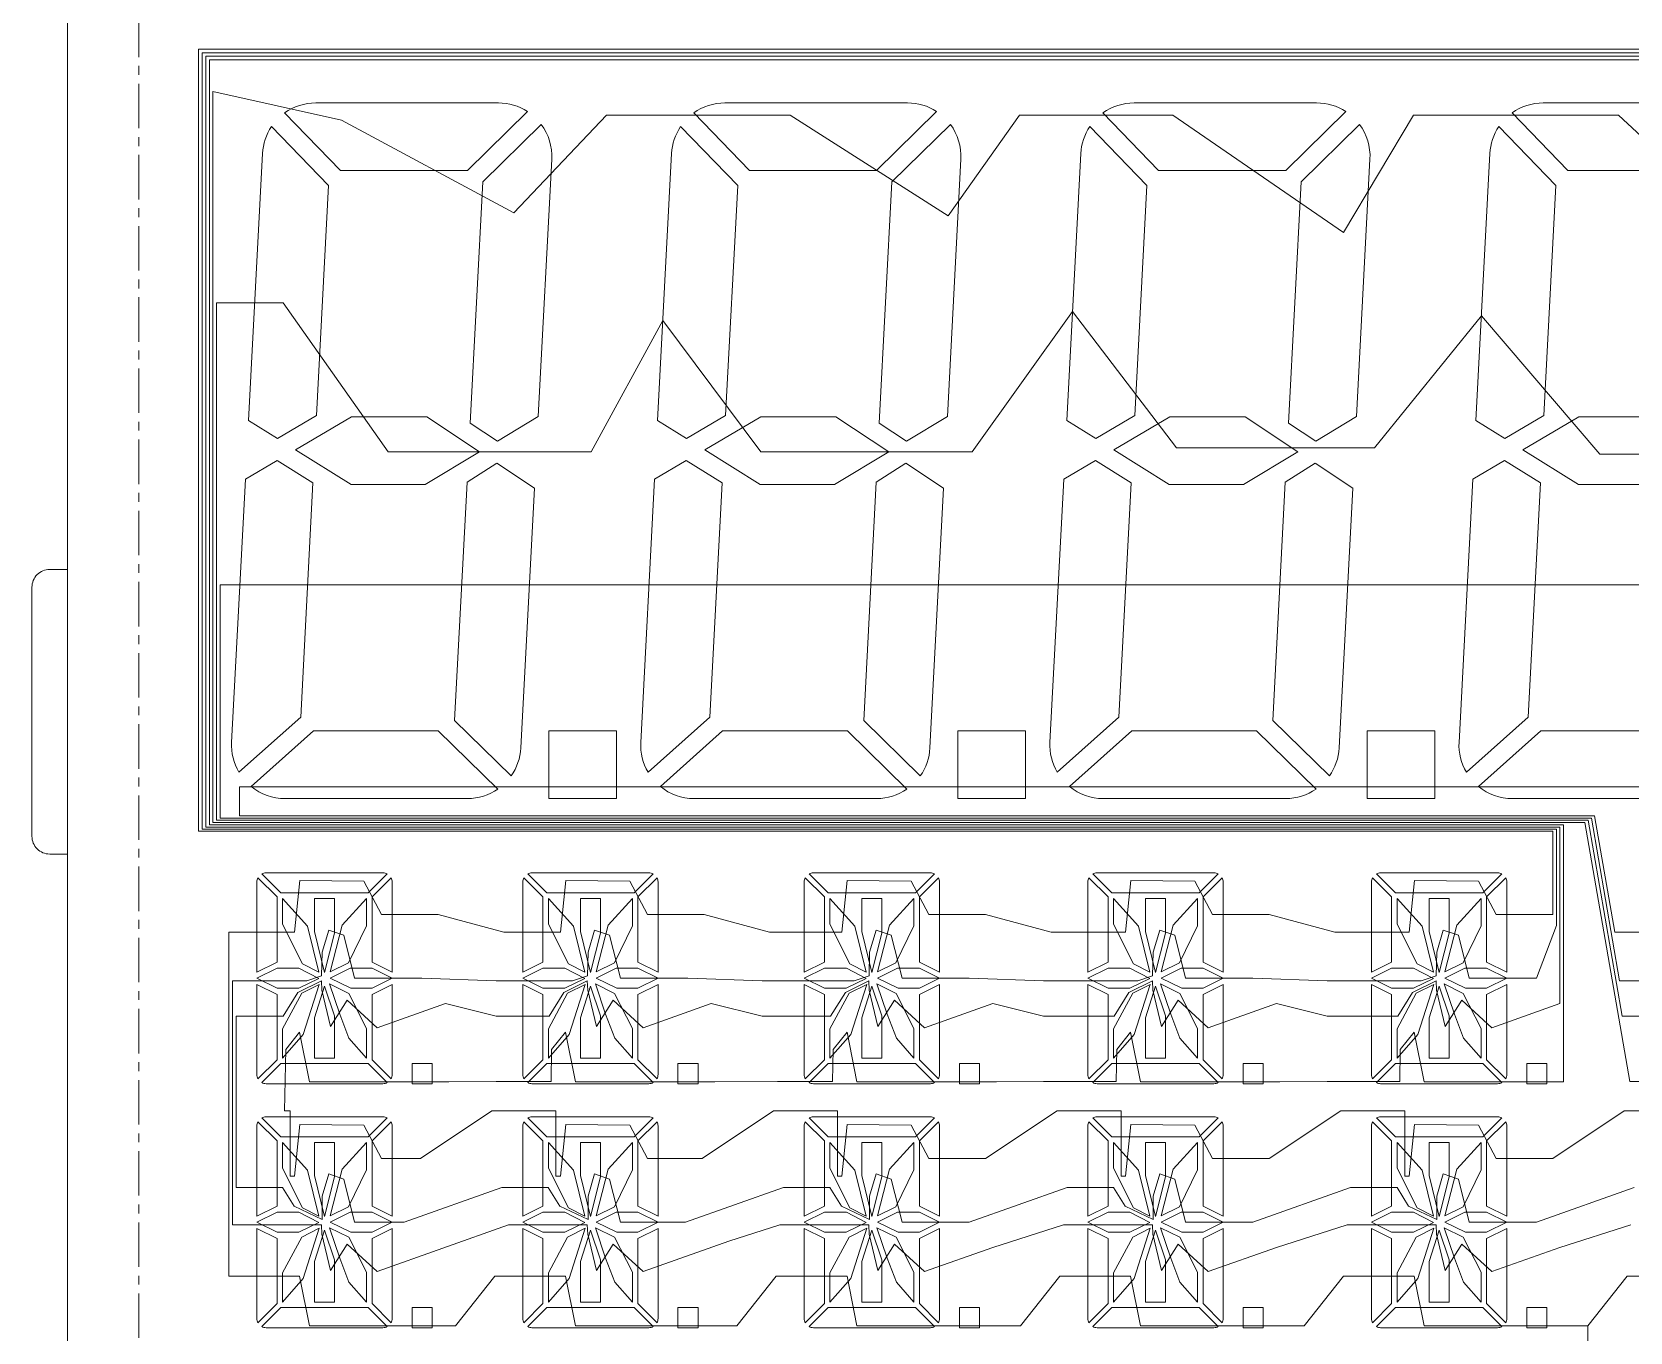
# Model space of a CAD drawing. Extents: x 105 to 1195, y -174 to 82.
# Drawn here: x 854.55 to 899.45, y -98.2 to -61.66 of the extents above; entities that cross this region are included whole.
import ezdxf

# ---------------------------------------------------------------- set-up
doc = ezdxf.new("R2010")
doc.units = 0
doc.header["$MEASUREMENT"] = 0
doc.linetypes.add('AUSGEZOGEN', pattern=[0])
doc.linetypes.add('CENTER', pattern=[2, 1.25, -0.25, 0.25, -0.25])
doc.layers.get('0').update_dxf_attribs({"linetype": 'AUSGEZOGEN'})
doc.layers.add('COM', color=1, linetype='Continuous')

# ---------------------------------------------------------------- blocks, each defined once
blk = doc.blocks.new('0')
at = {"lineweight": 5}
blk.add_line((0, 65.2), (0, 0), dxfattribs=at)
at = {"linetype": 'CENTER', "lineweight": 5}
blk.add_lwpolyline([(84, 63.2), (84, 8), (2, 8), (2, 63.2)], close=True, dxfattribs=at)
at = {"lineweight": 5}
for points in [[(6.099, 52.429), (7.663, 50.811), (11.236, 50.811), (12.921, 52.469, 0.145208), (12.103, 52.711), (6.975, 52.711, 0.157295)], [(17.592, 52.429), (19.156, 50.811), (22.729, 50.811), (24.414, 52.469, 0.145208), (23.596, 52.711), (18.468, 52.711, 0.157295)], [(29.085, 52.429), (30.649, 50.811), (34.222, 50.811), (35.907, 52.469, 0.145208), (35.089, 52.711), (29.961, 52.711, 0.157295)], [(40.578, 52.429), (42.142, 50.811), (45.715, 50.811), (47.4, 52.469, 0.145208), (46.582, 52.711), (41.454, 52.711, 0.157295)], [(13.308, 52.105), (11.665, 50.49), (11.31, 43.715), (12.076, 43.207), (13.222, 43.898), (13.601, 51.133, 0.174458)], [(24.801, 52.105), (23.158, 50.49), (22.803, 43.715), (23.569, 43.207), (24.715, 43.898), (25.094, 51.133, 0.174458)], [(36.294, 52.105), (34.651, 50.49), (34.296, 43.715), (35.062, 43.207), (36.208, 43.898), (36.587, 51.133, 0.174458)], [(5.477, 51.29), (5.084, 43.786), (5.898, 43.278), (6.994, 43.922), (7.333, 50.391), (5.73, 52.047, 0.135566)], [(16.97, 51.29), (16.577, 43.786), (17.391, 43.278), (18.487, 43.922), (18.826, 50.391), (17.223, 52.047, 0.135566)], [(28.463, 51.29), (28.07, 43.786), (28.884, 43.278), (29.98, 43.922), (30.319, 50.391), (28.716, 52.047, 0.135566)], [(39.956, 51.29), (39.563, 43.786), (40.377, 43.278), (41.473, 43.922), (41.812, 50.391), (40.209, 52.047, 0.135566)], [(4.998, 42.134), (5.889, 42.658), (6.895, 42.03), (6.55, 35.451), (4.816, 33.9, -0.147229), (4.61, 34.74)], [(16.491, 42.134), (17.382, 42.658), (18.388, 42.03), (18.043, 35.451), (16.309, 33.9, -0.147229), (16.103, 34.74)], [(27.984, 42.134), (28.875, 42.658), (29.881, 42.03), (29.536, 35.451), (27.802, 33.9, -0.147229), (27.596, 34.74)], [(39.477, 42.134), (40.368, 42.658), (41.374, 42.03), (41.029, 35.451), (39.295, 33.9, -0.147229), (39.089, 34.74)], [(11.223, 42.049), (10.872, 35.354), (12.462, 33.797, 0.141357), (12.734, 34.583), (13.117, 41.883), (12.057, 42.585)], [(22.716, 42.049), (22.365, 35.354), (23.955, 33.797, 0.141357), (24.227, 34.583), (24.61, 41.883), (23.55, 42.585)], [(34.209, 42.049), (33.858, 35.354), (35.448, 33.797, 0.141357), (35.72, 34.583), (36.103, 41.883), (35.043, 42.585)], [(5.161, 33.498), (6.909, 35.061), (10.414, 35.061), (12.085, 33.425, -0.151515), (11.236, 33.161), (6.108, 33.161, -0.172473)], [(16.654, 33.498), (18.402, 35.061), (21.907, 35.061), (23.578, 33.425, -0.151515), (22.729, 33.161), (17.601, 33.161, -0.172473)], [(28.147, 33.498), (29.895, 35.061), (33.4, 35.061), (35.071, 33.425, -0.151515), (34.222, 33.161), (29.094, 33.161, -0.172473)], [(39.64, 33.498), (41.388, 35.061), (44.893, 35.061), (46.564, 33.425, -0.151515), (45.715, 33.161), (40.587, 33.161, -0.172473)], [(5.993, 30.509), (5.457, 31.045, -0.120758), (5.576, 31.074), (8.861, 31.074, -0.120758), (8.98, 31.045), (8.444, 30.509)], [(13.463, 30.509), (12.926, 31.045, -0.120758), (13.045, 31.074), (16.331, 31.074, -0.120758), (16.45, 31.045), (15.913, 30.509)], [(21.37, 30.509), (20.834, 31.045, -0.120758), (20.953, 31.074), (24.238, 31.074, -0.120758), (24.357, 31.045), (23.821, 30.509)], [(29.337, 30.509), (28.801, 31.045, -0.120758), (28.92, 31.074), (32.205, 31.074, -0.120758), (32.324, 31.045), (31.788, 30.509)], [(37.304, 30.509), (36.768, 31.045, -0.120758), (36.887, 31.074), (40.172, 31.074, -0.120758), (40.291, 31.045), (39.755, 30.509)], [(5.319, 30.817, -0.120758), (5.348, 30.936), (5.884, 30.4), (5.884, 28.566), (5.319, 28.283)], [(9.089, 30.936), (8.553, 30.4), (8.553, 28.566), (9.119, 28.283), (9.119, 30.817, 0.120758)], [(12.788, 30.817, -0.120758), (12.817, 30.936), (13.354, 30.4), (13.354, 28.566), (12.788, 28.283)], [(16.559, 30.936), (16.022, 30.4), (16.022, 28.566), (16.588, 28.283), (16.588, 30.817, 0.120758)], [(20.695, 30.817, -0.120758), (20.725, 30.936), (21.261, 30.4), (21.261, 28.566), (20.695, 28.283)], [(24.466, 30.936), (23.93, 30.4), (23.93, 28.566), (24.495, 28.283), (24.495, 30.817, 0.120758)], [(28.662, 30.817, -0.120758), (28.692, 30.936), (29.228, 30.4), (29.228, 28.566), (28.662, 28.283)], [(32.433, 30.936), (31.897, 30.4), (31.897, 28.566), (32.462, 28.283), (32.462, 30.817, 0.120758)], [(36.63, 30.817, -0.120758), (36.659, 30.936), (37.195, 30.4), (37.195, 28.566), (36.63, 28.283)], [(40.4, 30.936), (39.864, 30.4), (39.864, 28.566), (40.43, 28.283), (40.43, 30.817, 0.120758)], [(5.348, 25.285), (5.884, 25.822), (5.884, 27.655), (5.319, 27.938), (5.319, 25.404, 0.120758)], [(9.119, 25.404, -0.120758), (9.089, 25.285), (8.553, 25.822), (8.553, 27.655), (9.119, 27.938)], [(12.817, 25.285), (13.354, 25.822), (13.354, 27.655), (12.788, 27.938), (12.788, 25.404, 0.120758)], [(16.588, 25.404, -0.120758), (16.559, 25.285), (16.022, 25.822), (16.022, 27.655), (16.588, 27.938)], [(20.725, 25.285), (21.261, 25.822), (21.261, 27.655), (20.695, 27.938), (20.695, 25.404, 0.120758)], [(24.495, 25.404, -0.120758), (24.466, 25.285), (23.93, 25.822), (23.93, 27.655), (24.495, 27.938)], [(28.692, 25.285), (29.228, 25.822), (29.228, 27.655), (28.662, 27.938), (28.662, 25.404, 0.120758)], [(32.462, 25.404, -0.120758), (32.433, 25.285), (31.897, 25.822), (31.897, 27.655), (32.462, 27.938)], [(36.659, 25.285), (37.195, 25.822), (37.195, 27.655), (36.63, 27.938), (36.63, 25.404, 0.120758)], [(40.43, 25.404, -0.120758), (40.4, 25.285), (39.864, 25.822), (39.864, 27.655), (40.43, 27.938)], [(8.444, 25.712), (5.993, 25.712), (5.457, 25.176, 0.120758), (5.576, 25.147), (8.861, 25.147, 0.120758), (8.98, 25.176)], [(15.913, 25.712), (13.463, 25.712), (12.926, 25.176, 0.120758), (13.045, 25.147), (16.331, 25.147, 0.120758), (16.45, 25.176)], [(23.821, 25.712), (21.37, 25.712), (20.834, 25.176, 0.120758), (20.953, 25.147), (24.238, 25.147, 0.120758), (24.357, 25.176)], [(31.788, 25.712), (29.337, 25.712), (28.801, 25.176, 0.120758), (28.92, 25.147), (32.205, 25.147, 0.120758), (32.324, 25.176)], [(39.755, 25.712), (37.304, 25.712), (36.768, 25.176, 0.120758), (36.887, 25.147), (40.172, 25.147, 0.120758), (40.291, 25.176)], [(5.319, 23.96, -0.120758), (5.348, 24.079), (5.884, 23.543), (5.884, 21.709), (5.319, 21.426)], [(5.993, 23.652), (5.457, 24.188, -0.120758), (5.576, 24.217), (8.861, 24.217, -0.120758), (8.98, 24.188), (8.444, 23.652)], [(9.089, 24.079), (8.553, 23.543), (8.553, 21.709), (9.119, 21.426), (9.119, 23.96, 0.120758)], [(12.788, 23.96, -0.120758), (12.817, 24.079), (13.354, 23.543), (13.354, 21.709), (12.788, 21.426)], [(13.463, 23.652), (12.926, 24.188, -0.120758), (13.045, 24.217), (16.331, 24.217, -0.120758), (16.45, 24.188), (15.913, 23.652)], [(16.559, 24.079), (16.022, 23.543), (16.022, 21.709), (16.588, 21.426), (16.588, 23.96, 0.120758)], [(20.695, 23.96, -0.120758), (20.725, 24.079), (21.261, 23.543), (21.261, 21.709), (20.695, 21.426)], [(21.37, 23.652), (20.834, 24.188, -0.120758), (20.953, 24.217), (24.238, 24.217, -0.120758), (24.357, 24.188), (23.821, 23.652)], [(24.466, 24.079), (23.93, 23.543), (23.93, 21.709), (24.495, 21.426), (24.495, 23.96, 0.120758)], [(28.662, 23.96, -0.120758), (28.692, 24.079), (29.228, 23.543), (29.228, 21.709), (28.662, 21.426)], [(29.337, 23.652), (28.801, 24.188, -0.120758), (28.92, 24.217), (32.205, 24.217, -0.120758), (32.324, 24.188), (31.788, 23.652)], [(32.433, 24.079), (31.897, 23.543), (31.897, 21.709), (32.462, 21.426), (32.462, 23.96, 0.120758)], [(36.63, 23.96, -0.120758), (36.659, 24.079), (37.195, 23.543), (37.195, 21.709), (36.63, 21.426)], [(37.304, 23.652), (36.768, 24.188, -0.120758), (36.887, 24.217), (40.172, 24.217, -0.120758), (40.291, 24.188), (39.755, 23.652)], [(40.4, 24.079), (39.864, 23.543), (39.864, 21.709), (40.43, 21.426), (40.43, 23.96, 0.120758)], [(5.348, 18.428), (5.884, 18.965), (5.884, 20.798), (5.319, 21.081), (5.319, 18.547, 0.120758)], [(9.119, 18.547, -0.120758), (9.089, 18.428), (8.553, 18.965), (8.553, 20.798), (9.119, 21.081)], [(12.817, 18.428), (13.354, 18.965), (13.354, 20.798), (12.788, 21.081), (12.788, 18.547, 0.120758)], [(16.588, 18.547, -0.120758), (16.559, 18.428), (16.022, 18.965), (16.022, 20.798), (16.588, 21.081)], [(20.725, 18.428), (21.261, 18.965), (21.261, 20.798), (20.695, 21.081), (20.695, 18.547, 0.120758)], [(24.495, 18.547, -0.120758), (24.466, 18.428), (23.93, 18.965), (23.93, 20.798), (24.495, 21.081)], [(28.692, 18.428), (29.228, 18.965), (29.228, 20.798), (28.662, 21.081), (28.662, 18.547, 0.120758)], [(32.462, 18.547, -0.120758), (32.433, 18.428), (31.897, 18.965), (31.897, 20.798), (32.462, 21.081)], [(36.659, 18.428), (37.195, 18.965), (37.195, 20.798), (36.63, 21.081), (36.63, 18.547, 0.120758)], [(40.43, 18.547, -0.120758), (40.4, 18.428), (39.864, 18.965), (39.864, 20.798), (40.43, 21.081)], [(8.444, 18.856), (5.993, 18.856), (5.457, 18.319, 0.120758), (5.576, 18.29), (8.861, 18.29, 0.120758), (8.98, 18.319)], [(15.913, 18.856), (13.463, 18.856), (12.926, 18.319, 0.120758), (13.045, 18.29), (16.331, 18.29, 0.120758), (16.45, 18.319)], [(23.821, 18.856), (21.37, 18.856), (20.834, 18.319, 0.120758), (20.953, 18.29), (24.238, 18.29, 0.120758), (24.357, 18.319)], [(31.788, 18.856), (29.337, 18.856), (28.801, 18.319, 0.120758), (28.92, 18.29), (32.205, 18.29, 0.120758), (32.324, 18.319)], [(39.755, 18.856), (37.304, 18.856), (36.768, 18.319, 0.120758), (36.887, 18.29), (40.172, 18.29, 0.120758), (40.291, 18.319)]]:
    blk.add_lwpolyline(points, format="xyb", close=True, dxfattribs=at)
for points in [[(11.574, 42.904), (10.091, 43.886), (7.979, 43.886), (6.405, 42.961), (7.964, 41.986), (10.05, 41.986)], [(23.067, 42.904), (21.584, 43.886), (19.472, 43.886), (17.898, 42.961), (19.457, 41.986), (21.543, 41.986)], [(34.56, 42.904), (33.077, 43.886), (30.965, 43.886), (29.391, 42.961), (30.95, 41.986), (33.036, 41.986)], [(46.053, 42.904), (44.57, 43.886), (42.458, 43.886), (40.884, 42.961), (42.443, 41.986), (44.529, 41.986)], [(13.519, 35.061), (15.419, 35.061), (15.419, 33.161), (13.519, 33.161)], [(25.012, 35.061), (26.912, 35.061), (26.912, 33.161), (25.012, 33.161)], [(36.505, 35.061), (38.405, 35.061), (38.405, 33.161), (36.505, 33.161)], [(6.038, 29.63), (6.038, 30.354), (6.74, 29.576), (7.059, 28.278), (6.599, 28.516)], [(6.936, 30.354), (6.936, 29.424), (7.219, 28.276), (7.501, 29.381), (7.501, 30.354)], [(7.717, 29.601), (8.399, 30.354), (8.399, 29.579), (7.892, 28.54), (7.381, 28.287)], [(13.508, 29.63), (13.508, 30.354), (14.209, 29.576), (14.528, 28.278), (14.069, 28.516)], [(14.405, 30.354), (14.405, 29.424), (14.688, 28.276), (14.971, 29.381), (14.971, 30.354)], [(15.186, 29.601), (15.868, 30.354), (15.868, 29.579), (15.361, 28.54), (14.85, 28.287)], [(21.415, 29.63), (21.415, 30.354), (22.117, 29.576), (22.436, 28.278), (21.976, 28.516)], [(22.313, 30.354), (22.313, 29.424), (22.595, 28.276), (22.878, 29.381), (22.878, 30.354)], [(23.094, 29.601), (23.776, 30.354), (23.776, 29.579), (23.269, 28.54), (22.757, 28.287)], [(29.382, 29.63), (29.382, 30.354), (30.084, 29.576), (30.403, 28.278), (29.943, 28.516)], [(30.28, 30.354), (30.28, 29.424), (30.562, 28.276), (30.845, 29.381), (30.845, 30.354)], [(31.061, 29.601), (31.743, 30.354), (31.743, 29.579), (31.236, 28.54), (30.724, 28.287)], [(37.349, 29.63), (37.349, 30.354), (38.051, 29.576), (38.37, 28.278), (37.91, 28.516)], [(38.247, 30.354), (38.247, 29.424), (38.53, 28.276), (38.812, 29.381), (38.812, 30.354)], [(39.028, 29.601), (39.71, 30.354), (39.71, 29.579), (39.203, 28.54), (38.692, 28.287)], [(5.319, 28.111), (5.884, 27.828), (6.5, 27.828), (7.059, 28.105), (6.501, 28.393), (5.884, 28.393)], [(7.379, 28.114), (7.959, 27.828), (8.553, 27.828), (9.119, 28.111), (8.553, 28.393), (7.942, 28.393)], [(12.788, 28.111), (13.354, 27.828), (13.97, 27.828), (14.528, 28.105), (13.97, 28.393), (13.354, 28.393)], [(14.849, 28.114), (15.428, 27.828), (16.022, 27.828), (16.588, 28.111), (16.022, 28.393), (15.412, 28.393)], [(20.695, 28.111), (21.261, 27.828), (21.877, 27.828), (22.436, 28.105), (21.878, 28.393), (21.261, 28.393)], [(22.756, 28.114), (23.336, 27.828), (23.93, 27.828), (24.495, 28.111), (23.93, 28.393), (23.319, 28.393)], [(28.662, 28.111), (29.228, 27.828), (29.844, 27.828), (30.403, 28.105), (29.845, 28.393), (29.228, 28.393)], [(30.723, 28.114), (31.303, 27.828), (31.897, 27.828), (32.462, 28.111), (31.897, 28.393), (31.286, 28.393)], [(36.63, 28.111), (37.195, 27.828), (37.811, 27.828), (38.37, 28.105), (37.812, 28.393), (37.195, 28.393)], [(38.69, 28.114), (39.27, 27.828), (39.864, 27.828), (40.43, 28.111), (39.864, 28.393), (39.253, 28.393)], [(6.623, 26.528), (6.038, 25.867), (6.038, 26.686), (6.578, 27.694), (7.073, 27.939)], [(7.219, 27.889), (6.936, 27.002), (6.936, 25.867), (7.501, 25.867), (7.501, 27.052)], [(7.36, 27.952), (7.898, 27.686), (8.399, 26.702), (8.399, 25.867), (7.906, 26.423), (7.647, 27.104)], [(14.092, 26.528), (13.508, 25.867), (13.508, 26.686), (14.047, 27.694), (14.542, 27.939)], [(14.688, 27.889), (14.405, 27.002), (14.405, 25.867), (14.971, 25.867), (14.971, 27.052)], [(14.829, 27.952), (15.367, 27.686), (15.868, 26.702), (15.868, 25.867), (15.375, 26.423), (15.116, 27.104)], [(22, 26.528), (21.415, 25.867), (21.415, 26.686), (21.955, 27.694), (22.45, 27.939)], [(22.595, 27.889), (22.313, 27.002), (22.313, 25.867), (22.878, 25.867), (22.878, 27.052)], [(22.737, 27.952), (23.275, 27.686), (23.776, 26.702), (23.776, 25.867), (23.283, 26.423), (23.024, 27.104)], [(29.967, 26.528), (29.382, 25.867), (29.382, 26.686), (29.922, 27.694), (30.417, 27.939)], [(30.562, 27.889), (30.28, 27.002), (30.28, 25.867), (30.845, 25.867), (30.845, 27.052)], [(30.704, 27.952), (31.242, 27.686), (31.743, 26.702), (31.743, 25.867), (31.25, 26.423), (30.991, 27.104)], [(37.934, 26.528), (37.349, 25.867), (37.349, 26.686), (37.889, 27.694), (38.384, 27.939)], [(38.53, 27.889), (38.247, 27.002), (38.247, 25.867), (38.812, 25.867), (38.812, 27.052)], [(38.671, 27.952), (39.209, 27.686), (39.71, 26.702), (39.71, 25.867), (39.217, 26.423), (38.958, 27.104)], [(9.678, 25.147), (9.678, 25.712), (10.244, 25.712), (10.244, 25.147)], [(17.148, 25.147), (17.148, 25.712), (17.713, 25.712), (17.713, 25.147)], [(25.055, 25.147), (25.055, 25.712), (25.621, 25.712), (25.621, 25.147)], [(33.022, 25.147), (33.022, 25.712), (33.588, 25.712), (33.588, 25.147)], [(40.989, 25.147), (40.989, 25.712), (41.555, 25.712), (41.555, 25.147)], [(6.038, 22.773), (6.038, 23.497), (6.74, 22.719), (7.059, 21.421), (6.599, 21.659)], [(6.936, 23.497), (6.936, 22.568), (7.219, 21.419), (7.501, 22.525), (7.501, 23.497)], [(7.717, 22.744), (8.399, 23.497), (8.399, 22.723), (7.892, 21.684), (7.381, 21.43)], [(13.508, 22.773), (13.508, 23.497), (14.209, 22.719), (14.528, 21.421), (14.069, 21.659)], [(14.405, 23.497), (14.405, 22.568), (14.688, 21.419), (14.971, 22.525), (14.971, 23.497)], [(15.186, 22.744), (15.868, 23.497), (15.868, 22.723), (15.361, 21.684), (14.85, 21.43)], [(21.415, 22.773), (21.415, 23.497), (22.117, 22.719), (22.436, 21.421), (21.976, 21.659)], [(22.313, 23.497), (22.313, 22.568), (22.595, 21.419), (22.878, 22.525), (22.878, 23.497)], [(23.094, 22.744), (23.776, 23.497), (23.776, 22.723), (23.269, 21.684), (22.757, 21.43)], [(29.382, 22.773), (29.382, 23.497), (30.084, 22.719), (30.403, 21.421), (29.943, 21.659)], [(30.28, 23.497), (30.28, 22.568), (30.562, 21.419), (30.845, 22.525), (30.845, 23.497)], [(31.061, 22.744), (31.743, 23.497), (31.743, 22.723), (31.236, 21.684), (30.724, 21.43)], [(37.349, 22.773), (37.349, 23.497), (38.051, 22.719), (38.37, 21.421), (37.91, 21.659)], [(38.247, 23.497), (38.247, 22.568), (38.53, 21.419), (38.812, 22.525), (38.812, 23.497)], [(39.028, 22.744), (39.71, 23.497), (39.71, 22.723), (39.203, 21.684), (38.692, 21.43)], [(5.319, 21.254), (5.884, 20.971), (6.5, 20.971), (7.059, 21.248), (6.501, 21.537), (5.884, 21.537)], [(7.379, 21.257), (7.959, 20.971), (8.553, 20.971), (9.119, 21.254), (8.553, 21.537), (7.942, 21.537)], [(12.788, 21.254), (13.354, 20.971), (13.97, 20.971), (14.528, 21.248), (13.97, 21.537), (13.354, 21.537)], [(14.849, 21.257), (15.428, 20.971), (16.022, 20.971), (16.588, 21.254), (16.022, 21.537), (15.412, 21.537)], [(20.695, 21.254), (21.261, 20.971), (21.877, 20.971), (22.436, 21.248), (21.878, 21.537), (21.261, 21.537)], [(22.756, 21.257), (23.336, 20.971), (23.93, 20.971), (24.495, 21.254), (23.93, 21.537), (23.319, 21.537)], [(28.662, 21.254), (29.228, 20.971), (29.844, 20.971), (30.403, 21.248), (29.845, 21.537), (29.228, 21.537)], [(30.723, 21.257), (31.303, 20.971), (31.897, 20.971), (32.462, 21.254), (31.897, 21.537), (31.286, 21.537)], [(36.63, 21.254), (37.195, 20.971), (37.811, 20.971), (38.37, 21.248), (37.812, 21.537), (37.195, 21.537)], [(38.69, 21.257), (39.27, 20.971), (39.864, 20.971), (40.43, 21.254), (39.864, 21.537), (39.253, 21.537)], [(6.623, 19.672), (6.038, 19.01), (6.038, 19.83), (6.578, 20.837), (7.073, 21.083)], [(7.219, 21.032), (6.936, 20.145), (6.936, 19.01), (7.501, 19.01), (7.501, 20.195)], [(7.36, 21.095), (7.898, 20.829), (8.399, 19.846), (8.399, 19.01), (7.906, 19.566), (7.647, 20.247)], [(14.092, 19.672), (13.508, 19.01), (13.508, 19.83), (14.047, 20.837), (14.542, 21.083)], [(14.688, 21.032), (14.405, 20.145), (14.405, 19.01), (14.971, 19.01), (14.971, 20.195)], [(14.829, 21.095), (15.367, 20.829), (15.868, 19.846), (15.868, 19.01), (15.375, 19.566), (15.116, 20.247)], [(22, 19.672), (21.415, 19.01), (21.415, 19.83), (21.955, 20.837), (22.45, 21.083)], [(22.595, 21.032), (22.313, 20.145), (22.313, 19.01), (22.878, 19.01), (22.878, 20.195)], [(22.737, 21.095), (23.275, 20.829), (23.776, 19.846), (23.776, 19.01), (23.283, 19.566), (23.024, 20.247)], [(29.967, 19.672), (29.382, 19.01), (29.382, 19.83), (29.922, 20.837), (30.417, 21.083)], [(30.562, 21.032), (30.28, 20.145), (30.28, 19.01), (30.845, 19.01), (30.845, 20.195)], [(30.704, 21.095), (31.242, 20.829), (31.743, 19.846), (31.743, 19.01), (31.25, 19.566), (30.991, 20.247)], [(37.934, 19.672), (37.349, 19.01), (37.349, 19.83), (37.889, 20.837), (38.384, 21.083)], [(38.53, 21.032), (38.247, 20.145), (38.247, 19.01), (38.812, 19.01), (38.812, 20.195)], [(38.671, 21.095), (39.209, 20.829), (39.71, 19.846), (39.71, 19.01), (39.217, 19.566), (38.958, 20.247)], [(9.678, 18.29), (9.678, 18.856), (10.244, 18.856), (10.244, 18.29)], [(17.148, 18.29), (17.148, 18.856), (17.713, 18.856), (17.713, 18.29)], [(25.055, 18.29), (25.055, 18.856), (25.621, 18.856), (25.621, 18.29)], [(33.022, 18.29), (33.022, 18.856), (33.588, 18.856), (33.588, 18.29)], [(40.989, 18.29), (40.989, 18.856), (41.555, 18.856), (41.555, 18.29)]]:
    blk.add_lwpolyline(points, close=True, dxfattribs=at)
blk.add_lwpolyline([(0, 39.6), (-0.5, 39.6, 0.414214), (-1, 39.1), (-1, 32.1, 0.414214), (-0.5, 31.6), (0, 31.6)], format="xyb", dxfattribs=at)

msp = doc.modelspace()

# ---------------------------------------------------------------- linework, layer by layer
at = {"layer": 'COM', "color": 6, "lineweight": 5}
for p, q in [((915.464, -62.144), (859.236, -62.144)), ((859.236, -62.144), (859.236, -84.125)), ((916.006, -82.877), (860.383, -82.877)), ((860.383, -82.877), (860.383, -83.695)), ((860.383, -83.695), (898.451, -83.695)), ((898.451, -83.695), (899.017, -86.965)), ((897.278, -84.125), (859.236, -84.125)), ((897.278, -86.462), (897.278, -84.125)), ((861.929, -86.965), (862.077, -85.508)), ((862.077, -85.508), (863.878, -85.525)), ((863.878, -85.525), (864.372, -86.462)), ((869.398, -86.965), (869.546, -85.508)), ((869.546, -85.508), (871.348, -85.525)), ((871.348, -85.525), (871.842, -86.462)), ((877.306, -86.965), (877.454, -85.508)), ((877.454, -85.508), (879.255, -85.525)), ((879.255, -85.525), (879.749, -86.462)), ((885.273, -86.965), (885.421, -85.508)), ((885.421, -85.508), (887.222, -85.525)), ((887.222, -85.525), (887.716, -86.462)), ((893.24, -86.965), (893.388, -85.508)), ((893.388, -85.508), (895.189, -85.525)), ((895.189, -85.525), (895.683, -86.462)), ((864.372, -86.462), (865.967, -86.462)), ((865.967, -86.462), (867.806, -86.965)), ((871.842, -86.462), (873.437, -86.462)), ((873.437, -86.462), (875.275, -86.965)), ((879.749, -86.462), (881.344, -86.462)), ((881.344, -86.462), (883.183, -86.965)), ((887.716, -86.462), (889.311, -86.462)), ((889.311, -86.462), (891.15, -86.965)), ((895.683, -86.462), (897.278, -86.462)), ((860.086, -96.63), (860.086, -86.965)), ((860.086, -86.965), (861.929, -86.965)), ((867.806, -86.965), (869.398, -86.965)), ((875.275, -86.965), (877.306, -86.965)), ((883.183, -86.965), (885.273, -86.965)), ((891.15, -86.965), (893.24, -86.965)), ((899.017, -86.965), (901.221, -86.965)), ((862.072, -96.63), (860.086, -96.63)), ((862.351, -98.026), (862.072, -96.63)), ((867.555, -96.63), (866.449, -98.026)), ((869.541, -96.63), (867.555, -96.63)), ((869.821, -98.026), (869.541, -96.63)), ((875.463, -96.63), (874.357, -98.026)), ((877.449, -96.63), (875.463, -96.63)), ((877.728, -98.026), (877.449, -96.63)), ((883.43, -96.63), (882.324, -98.026)), ((885.416, -96.63), (883.43, -96.63)), ((885.695, -98.026), (885.416, -96.63)), ((891.397, -96.63), (890.291, -98.026)), ((893.383, -96.63), (891.397, -96.63)), ((893.662, -98.026), (893.383, -96.63)), ((899.364, -96.63), (898.258, -98.026)), ((901.35, -96.63), (899.364, -96.63)), ((866.449, -98.026), (862.351, -98.026)), ((874.357, -98.026), (869.821, -98.026)), ((882.324, -98.026), (877.728, -98.026)), ((890.291, -98.026), (885.695, -98.026)), ((898.258, -98.026), (893.662, -98.026)), ((898.258, -98.026), (898.258, -102.586))]:
    msp.add_line(p, q, dxfattribs=at)
at = {"layer": 'COM', "color": 5, "lineweight": 5}
for p, q in [((915.383, -62.244), (859.336, -62.244)), ((859.336, -62.244), (859.336, -84.065)), ((915.211, -77.199), (859.836, -77.199)), ((859.836, -77.199), (859.836, -83.755)), ((859.836, -83.755), (898.36, -83.755)), ((898.36, -83.755), (899.152, -88.33)), ((897.378, -84.065), (859.336, -84.065)), ((897.378, -86.774), (897.378, -84.065)), ((862.706, -87.524), (862.889, -86.9)), ((862.889, -86.9), (863.312, -87.049)), ((863.312, -87.049), (863.617, -88.253)), ((870.175, -87.524), (870.358, -86.9)), ((870.358, -86.9), (870.781, -87.049)), ((870.781, -87.049), (871.086, -88.253)), ((878.083, -87.524), (878.266, -86.9)), ((878.266, -86.9), (878.689, -87.049)), ((878.689, -87.049), (878.994, -88.253)), ((886.05, -87.524), (886.233, -86.9)), ((886.233, -86.9), (886.656, -87.049)), ((886.656, -87.049), (886.961, -88.253)), ((894.017, -87.524), (894.2, -86.9)), ((894.2, -86.9), (894.623, -87.049)), ((894.623, -87.049), (894.928, -88.253)), ((896.817, -88.253), (897.378, -86.774)), ((862.691, -88.192), (862.706, -87.524)), ((870.16, -88.192), (870.175, -87.524)), ((878.068, -88.192), (878.083, -87.524)), ((886.035, -88.192), (886.05, -87.524)), ((894.002, -88.192), (894.017, -87.524)), ((860.186, -95.187), (860.186, -88.33)), ((860.186, -88.33), (862.271, -88.33)), ((862.271, -88.33), (862.691, -88.192)), ((863.617, -88.253), (865.506, -88.253)), ((865.506, -88.253), (867.593, -88.33)), ((867.593, -88.33), (869.741, -88.33)), ((869.741, -88.33), (870.16, -88.192)), ((871.086, -88.253), (872.975, -88.253)), ((872.975, -88.253), (875.063, -88.33)), ((875.063, -88.33), (877.648, -88.33)), ((877.648, -88.33), (878.068, -88.192)), ((878.994, -88.253), (880.883, -88.253)), ((880.883, -88.253), (882.97, -88.33)), ((882.97, -88.33), (885.615, -88.33)), ((885.615, -88.33), (886.035, -88.192)), ((886.961, -88.253), (888.85, -88.253)), ((888.85, -88.253), (890.937, -88.33)), ((890.937, -88.33), (893.582, -88.33)), ((893.582, -88.33), (894.002, -88.192)), ((894.928, -88.253), (896.817, -88.253)), ((899.152, -88.33), (901.563, -88.33)), ((862.685, -95.187), (860.186, -95.187)), ((862.695, -95.452), (862.685, -95.187)), ((862.94, -96.465), (862.695, -95.452)), ((867.941, -95.187), (864.25, -96.502)), ((870.154, -95.187), (867.941, -95.187)), ((870.164, -95.452), (870.154, -95.187)), ((870.409, -96.465), (870.164, -95.452)), ((875.563, -95.187), (874.133, -95.642)), ((878.062, -95.187), (875.563, -95.187)), ((878.072, -95.452), (878.062, -95.187)), ((878.317, -96.465), (878.072, -95.452)), ((883.53, -95.187), (881.544, -95.819)), ((886.029, -95.187), (883.53, -95.187)), ((886.039, -95.452), (886.029, -95.187)), ((886.284, -96.465), (886.039, -95.452)), ((891.497, -95.187), (889.511, -95.819)), ((893.996, -95.187), (891.497, -95.187)), ((894.006, -95.452), (893.996, -95.187)), ((894.251, -96.465), (894.006, -95.452)), ((899.464, -95.187), (897.478, -95.819)), ((863.409, -95.729), (862.94, -96.465)), ((864.25, -96.502), (863.409, -95.729)), ((870.878, -95.729), (870.409, -96.465)), ((871.719, -96.502), (870.878, -95.729)), ((874.133, -95.642), (871.719, -96.502)), ((878.786, -95.729), (878.317, -96.465)), ((879.627, -96.502), (878.786, -95.729)), ((881.544, -95.819), (879.627, -96.502)), ((886.753, -95.729), (886.284, -96.465)), ((887.594, -96.502), (886.753, -95.729)), ((889.511, -95.819), (887.594, -96.502)), ((894.72, -95.729), (894.251, -96.465)), ((895.561, -96.502), (894.72, -95.729)), ((897.478, -95.819), (895.561, -96.502))]:
    msp.add_line(p, q, dxfattribs=at)
at = {"layer": 'COM', "color": 1, "lineweight": 5}
for p, q in [((915.301, -62.344), (859.436, -62.344)), ((859.436, -62.344), (859.436, -84.005)), ((861.611, -69.274), (859.736, -69.274)), ((859.736, -69.274), (859.736, -83.815)), ((864.564, -73.461), (861.611, -69.274)), ((883.784, -69.521), (880.964, -73.461)), ((886.701, -73.351), (883.784, -69.521)), ((872.278, -69.766), (870.258, -73.461)), ((875.028, -73.461), (872.278, -69.766)), ((895.271, -69.636), (892.263, -73.351)), ((898.594, -73.53), (895.271, -69.636)), ((870.258, -73.461), (864.564, -73.461)), ((880.964, -73.461), (875.028, -73.461)), ((892.263, -73.351), (886.701, -73.351)), ((904.759, -73.53), (898.594, -73.53)), ((859.736, -83.815), (898.269, -83.815)), ((898.269, -83.815), (899.221, -89.32)), ((897.478, -84.005), (859.436, -84.005)), ((897.478, -86.774), (897.478, -84.005)), ((897.478, -88.962), (897.478, -86.774)), ((862.026, -88.657), (862.685, -88.333)), ((862.685, -88.333), (862.695, -88.595)), ((869.495, -88.657), (870.154, -88.333)), ((870.154, -88.333), (870.164, -88.595)), ((877.403, -88.657), (878.062, -88.333)), ((878.062, -88.333), (878.072, -88.595)), ((885.37, -88.657), (886.029, -88.333)), ((886.029, -88.333), (886.039, -88.595)), ((893.337, -88.657), (893.996, -88.333)), ((893.996, -88.333), (894.006, -88.595)), ((861.613, -89.32), (862.026, -88.657)), ((862.695, -88.595), (862.94, -89.608)), ((862.94, -89.608), (863.409, -88.872)), ((863.409, -88.872), (864.25, -89.645)), ((869.082, -89.32), (869.495, -88.657)), ((870.164, -88.595), (870.409, -89.608)), ((870.409, -89.608), (870.878, -88.872)), ((870.878, -88.872), (871.719, -89.645)), ((876.99, -89.32), (877.403, -88.657)), ((878.072, -88.595), (878.317, -89.608)), ((878.317, -89.608), (878.786, -88.872)), ((878.786, -88.872), (879.627, -89.645)), ((884.957, -89.32), (885.37, -88.657)), ((886.039, -88.595), (886.284, -89.608)), ((886.284, -89.608), (886.753, -88.872)), ((886.753, -88.872), (887.594, -89.645)), ((892.924, -89.32), (893.337, -88.657)), ((894.006, -88.595), (894.251, -89.608)), ((894.251, -89.608), (894.72, -88.872)), ((894.72, -88.872), (895.561, -89.645)), ((860.286, -94.138), (860.286, -89.32)), ((860.286, -89.32), (861.613, -89.32)), ((864.25, -89.645), (866.167, -88.962)), ((866.167, -88.962), (867.593, -89.32)), ((867.593, -89.32), (869.082, -89.32)), ((871.719, -89.645), (873.637, -88.962)), ((873.637, -88.962), (875.063, -89.32)), ((875.063, -89.32), (876.99, -89.32)), ((879.627, -89.645), (881.544, -88.962)), ((881.544, -88.962), (882.97, -89.32)), ((882.97, -89.32), (884.957, -89.32)), ((887.594, -89.645), (889.511, -88.962)), ((889.511, -88.962), (890.937, -89.32)), ((890.937, -89.32), (892.924, -89.32)), ((895.561, -89.645), (897.478, -88.962)), ((899.221, -89.32), (900.905, -89.32)), ((862.889, -93.757), (862.706, -94.381)), ((863.312, -93.906), (862.889, -93.757)), ((870.358, -93.757), (870.175, -94.381)), ((870.781, -93.906), (870.358, -93.757)), ((878.266, -93.757), (878.083, -94.381)), ((878.689, -93.906), (878.266, -93.757)), ((886.233, -93.757), (886.05, -94.381)), ((886.656, -93.906), (886.233, -93.757)), ((894.2, -93.757), (894.017, -94.381)), ((894.623, -93.906), (894.2, -93.757)), ((861.589, -94.138), (860.286, -94.138)), ((861.915, -94.662), (861.589, -94.138)), ((863.617, -95.11), (863.312, -93.906)), ((867.755, -94.138), (865.008, -95.11)), ((869.058, -94.138), (867.755, -94.138)), ((869.384, -94.662), (869.058, -94.138)), ((871.086, -95.11), (870.781, -93.906)), ((875.663, -94.138), (872.916, -95.11)), ((876.966, -94.138), (875.663, -94.138)), ((877.292, -94.662), (876.966, -94.138)), ((878.994, -95.11), (878.689, -93.906)), ((883.63, -94.138), (880.883, -95.11)), ((884.933, -94.138), (883.63, -94.138)), ((885.259, -94.662), (884.933, -94.138)), ((886.961, -95.11), (886.656, -93.906)), ((891.597, -94.138), (888.85, -95.11)), ((892.9, -94.138), (891.597, -94.138)), ((893.226, -94.662), (892.9, -94.138)), ((894.928, -95.11), (894.623, -93.906)), ((899.564, -94.138), (896.817, -95.11)), ((862.706, -95.04), (861.915, -94.662)), ((862.706, -94.381), (862.706, -95.04)), ((870.175, -95.04), (869.384, -94.662)), ((870.175, -94.381), (870.175, -95.04)), ((878.083, -95.04), (877.292, -94.662)), ((878.083, -94.381), (878.083, -95.04)), ((886.05, -95.04), (885.259, -94.662)), ((886.05, -94.381), (886.05, -95.04)), ((894.017, -95.04), (893.226, -94.662)), ((894.017, -94.381), (894.017, -95.04)), ((865.008, -95.11), (863.617, -95.11)), ((872.916, -95.11), (871.086, -95.11)), ((880.883, -95.11), (878.994, -95.11)), ((888.85, -95.11), (886.961, -95.11)), ((896.817, -95.11), (894.928, -95.11))]:
    msp.add_line(p, q, dxfattribs=at)
at = {"layer": 'COM', "color": 2, "lineweight": 5}
for p, q in [((915.22, -62.444), (859.536, -62.444)), ((859.536, -62.444), (859.536, -83.945)), ((863.246, -64.142), (859.636, -63.333)), ((859.636, -63.333), (859.636, -83.875)), ((868.09, -66.743), (863.246, -64.142)), ((870.693, -64.003), (868.09, -66.743)), ((875.85, -64.003), (870.693, -64.003)), ((880.289, -66.832), (875.85, -64.003)), ((882.298, -64.003), (880.289, -66.832)), ((886.602, -64.003), (882.298, -64.003)), ((891.398, -67.301), (886.602, -64.003)), ((893.36, -63.997), (891.398, -67.301)), ((899.126, -63.997), (893.36, -63.997)), ((903.011, -67.633), (899.126, -63.997)), ((897.578, -83.945), (859.536, -83.945)), ((859.636, -83.875), (898.178, -83.875)), ((897.578, -86.774), (897.578, -83.945)), ((898.178, -83.875), (899.438, -91.161)), ((897.578, -91.068), (897.578, -86.774)), ((861.681, -90.261), (862.072, -89.773)), ((862.072, -89.773), (862.351, -91.169)), ((869.15, -90.261), (869.541, -89.773)), ((869.541, -89.773), (869.821, -91.169)), ((877.058, -90.261), (877.449, -89.773)), ((877.449, -89.773), (877.728, -91.169)), ((885.025, -90.261), (885.416, -89.773)), ((885.416, -89.773), (885.695, -91.169)), ((892.992, -90.261), (893.383, -89.773)), ((893.383, -89.773), (893.662, -91.169)), ((861.652, -91.982), (861.681, -90.261)), ((869.135, -91.161), (869.15, -90.261)), ((877.043, -91.161), (877.058, -90.261)), ((885.01, -91.161), (885.025, -90.261)), ((892.977, -91.161), (892.992, -90.261)), ((897.578, -91.169), (897.578, -91.068)), ((862.351, -91.169), (866.267, -91.169)), ((866.267, -91.169), (867.593, -91.161)), ((867.593, -91.161), (869.135, -91.161)), ((869.821, -91.169), (873.737, -91.169)), ((873.737, -91.169), (875.501, -91.161)), ((875.501, -91.161), (877.043, -91.161)), ((877.728, -91.169), (881.644, -91.169)), ((881.644, -91.169), (882.97, -91.161)), ((882.97, -91.161), (885.01, -91.161)), ((885.695, -91.169), (889.611, -91.169)), ((889.611, -91.169), (890.937, -91.161)), ((890.937, -91.161), (892.977, -91.161)), ((893.662, -91.169), (897.578, -91.169)), ((899.438, -91.161), (900.958, -91.161)), ((861.804, -91.982), (861.652, -91.982)), ((861.804, -93.822), (861.804, -91.982)), ((867.475, -91.982), (865.47, -93.319)), ((869.121, -91.982), (867.475, -91.982)), ((869.274, -91.982), (869.121, -91.982)), ((869.274, -93.822), (869.274, -91.982)), ((875.383, -91.982), (873.377, -93.319)), ((877.029, -91.982), (875.383, -91.982)), ((877.181, -91.982), (877.029, -91.982)), ((877.181, -93.822), (877.181, -91.982)), ((883.35, -91.982), (881.344, -93.319)), ((884.996, -91.982), (883.35, -91.982)), ((885.148, -91.982), (884.996, -91.982)), ((885.148, -93.822), (885.148, -91.982)), ((891.317, -91.982), (889.311, -93.319)), ((892.963, -91.982), (891.317, -91.982)), ((893.115, -91.982), (892.963, -91.982)), ((893.115, -93.822), (893.115, -91.982)), ((899.284, -91.982), (897.278, -93.319)), ((900.93, -91.982), (899.284, -91.982)), ((862.077, -92.364), (861.929, -93.822)), ((863.878, -92.382), (862.077, -92.364)), ((864.372, -93.319), (863.878, -92.382)), ((869.546, -92.364), (869.398, -93.822)), ((871.348, -92.382), (869.546, -92.364)), ((871.842, -93.319), (871.348, -92.382)), ((877.454, -92.364), (877.306, -93.822)), ((879.255, -92.382), (877.454, -92.364)), ((879.749, -93.319), (879.255, -92.382)), ((885.421, -92.364), (885.273, -93.822)), ((887.222, -92.382), (885.421, -92.364)), ((887.716, -93.319), (887.222, -92.382)), ((893.388, -92.364), (893.24, -93.822)), ((895.189, -92.382), (893.388, -92.364)), ((895.683, -93.319), (895.189, -92.382)), ((865.47, -93.319), (864.372, -93.319)), ((873.377, -93.319), (871.842, -93.319)), ((881.344, -93.319), (879.749, -93.319)), ((889.311, -93.319), (887.716, -93.319)), ((897.278, -93.319), (895.683, -93.319)), ((861.929, -93.822), (861.804, -93.822)), ((869.398, -93.822), (869.274, -93.822)), ((877.306, -93.822), (877.181, -93.822)), ((885.273, -93.822), (885.148, -93.822)), ((893.24, -93.822), (893.115, -93.822))]:
    msp.add_line(p, q, dxfattribs=at)

# ---------------------------------------------------------------- block references
at = {"lineweight": 5}
msp.add_blockref('0', (855.553, -116.366), dxfattribs=at)

doc.saveas('drawing.dxf')
